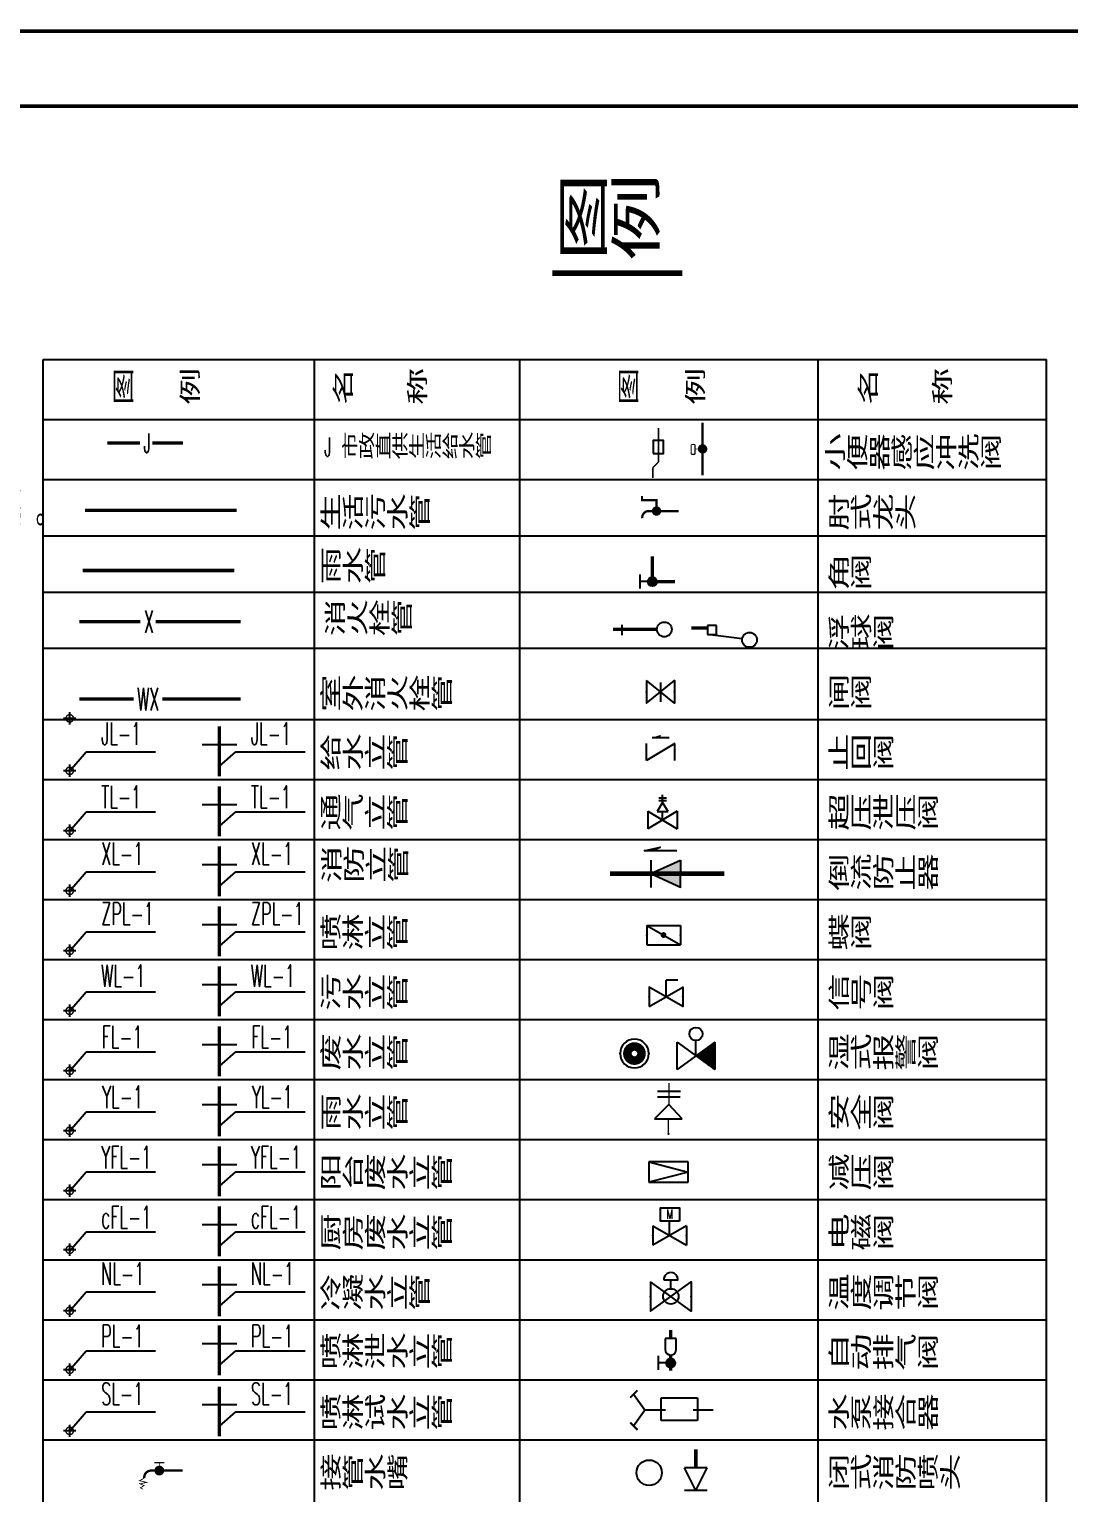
# Model space of a CAD drawing. Extents: x -452079 to 117456, y 3902 to 836955.
# Drawn here: x -281696 to -267839, y 713315 to 732827 of the extents above; entities that cross this region are included whole.
import ezdxf
from ezdxf.enums import TextEntityAlignment as Align

# ---------------------------------------------------------------- set-up
doc = ezdxf.new("R2010")
doc.units = 0
doc.header["$LTSCALE"] = 1000
doc.header["$MEASUREMENT"] = 0
for name, pattern in [('ACAD_ISO12W100', [22, 12, -3, 0.5, -3, 0.5, -3]), ('AUDIT_I_170123125351-0', [2.42, 2, -0.2, 0.02, -0.2]), ('DASH', [0.35, 0.25, -0.1])]:
    doc.linetypes.add(name, pattern=pattern)
for name, color, linetype in [('0-cxFrame', 155, 'Continuous'), ('gps-wang', 90, 'Continuous'), ('gps-给水', 3, 'Continuous'), ('GS', 4, 'Continuous'), ('SB_ZF给水', 3, 'Continuous'), ('WZ_ZF消防', 10, 'Continuous'), ('总说明', 2, 'Continuous'), ('给排水wang', 2, 'Continuous')]:
    doc.layers.add(name, color=color, linetype=linetype)
doc.layers.add('0-cxText', color=131, linetype='Continuous', lineweight=25)
doc.layers.add('Gps-ZF消防', color=1, linetype='TG_X', lineweight=60)
doc.styles.add('_TCH_DIM', font='SIMPLEX', dxfattribs={"width": 0.75, "bigfont": '@1HZTXT'})
doc.styles.add('_TWT_PIPEDN', font='SIMPLEX', dxfattribs={"width": 0.65, "height": 3.5, "bigfont": 'HZTXT'})
doc.styles.add('cx_tuming', font='')
doc.styles.add('cx_tuqian1', font='')
doc.styles.add('HZ', font='SIMPLEX', dxfattribs={"bigfont": 'HZTXT'})
doc.styles.get("Standard").update_dxf_attribs({"font": 'gbenor.shx', "bigfont": 'gbcbig.shx'})
doc.styles.add('TG_LINETYPE', font='SIMPLEX', dxfattribs={"width": 0.8, "height": 3.5, "bigfont": 'HZTXT'})
doc.styles.add('黑体', font='', dxfattribs={"height": 12})
doc.styles.get('cx_tuming').set_extended_font_data('SimHei')
doc.styles.get('cx_tuqian1').set_extended_font_data('SimSun')
doc.styles.get('黑体').set_extended_font_data('SimHei')
doc.linetypes.add('TG_X', pattern='A,5,-0.3,["X",TG_LINETYPE,S=0.1,R=0,X=-0.23,Y=-0.15],0', length=5.3)

# ---------------------------------------------------------------- blocks, each defined once
blk = doc.blocks.new('ggs')
at = {"layer": 'gps-给水'}
for p, q in [((0, -82), (0, 82)), ((82, 0), (-82, 0))]:
    blk.add_line(p, q, dxfattribs=at)
at = {"layer": 'gps-给水', "const_width": 18.2}
blk.add_lwpolyline([(50, 0, -1), (-50, 0, -1), (50, 0, -1)], format="xyb", dxfattribs=at)
blk = doc.blocks.new('$Attachment$00000145')
at = {"const_width": 30}
blk.add_lwpolyline([(0, 0), (-400, 0, 0.443942), (-486, -95, -1.105826)], format="xyb", dxfattribs=at)
for points, const_width in [([(-231, 100), (-359, 100)], 15), ([(-296, 0), (-296, 100)], 10), ([(-486, -95), (-547, -128), (-456, -150), (-542, -167), (-487, -191), (-537, -218), (-504, -236)], 10)]:
    blk.add_lwpolyline(points, dxfattribs=dict(const_width=const_width))
at = {"const_width": 62.5}
blk.add_lwpolyline([(-265, 0, -1), (-327, 0, -1)], format="xyb", close=True, dxfattribs=at)
at = {"style": 'HZ', "width": 0.7, "flags": 1}
for tag in ['UNIT', 'SPEC', 'WHAT']:
    blk.add_attdef(tag, (0, 0), '', height=0.001, dxfattribs=at)
blk = doc.blocks.new('$Attachment$00000155')
at = {"const_width": 30}
blk.add_lwpolyline([(-296, -5), (-296, 145), (-490, 145), (-490, 199)], dxfattribs=at)
blk.add_lwpolyline([(0, 0), (-400, 0, 0.443942), (-486, -95, -1.105826)], format="xyb", dxfattribs=at)
at = {"const_width": 62.5}
blk.add_lwpolyline([(-265, 0, -1), (-327, 0, -1)], format="xyb", close=True, dxfattribs=at)
at = {"style": 'HZ', "width": 0.7, "flags": 1}
for tag in ['UNIT', 'SPEC', 'WHAT']:
    blk.add_attdef(tag, (0, 0), '', height=0.001, dxfattribs=at)
blk = doc.blocks.new('ZHF_S-4')
for p, q in [((-0.5, 0.3), (0.5, -0.3)), ((-0.5, -0.3), (-0.5, 0.3)), ((-0.5, -0.25), (-0.5, 0.25)), ((-0.3, 0.5), (0.3, 0.5)), ((0.5, -0.3), (0.5, 0.3))]:
    blk.add_line(p, q)
blk.add_solid([(0, 0.5), (0, 0.6), (0.3, 0.5)])
at = {"flags": 1}
for tag in ['SN', 'TY', 'UN']:
    blk.add_attdef(tag, (0, 0), '', height=0.01, dxfattribs=at)
blk = doc.blocks.new('A$C46AA6808')
at = {"layer": 'gps-wang'}
for points in [[(940, 369), (545, 188), (940, 188)], [(940, 7), (545, 188), (940, 188)]]:
    blk.add_hatch(color=256, dxfattribs=at).paths.add_polyline_path(points)
for p, q in [((457, 492), (676, 540)), ((891, 492), (457, 492)), ((545, 188), (940, 369)), ((545, 366), (545, 3)), ((940, 369), (940, 188)), ((545, 188), (940, 7)), ((940, 7), (940, 188)), ((940, 0), (940, 181))]:
    blk.add_line(p, q, dxfattribs=at)
at = {"layer": 'gps-wang', "const_width": 60}
blk.add_lwpolyline([(0, 188), (1527, 188)], dxfattribs=at)
blk = doc.blocks.new('JYF')
at = {"layer": 'GS', "linetype": 'Continuous'}
for p, q in [((-77, -154), (0, 145)), ((-77, 145), (-77, -154)), ((77, 145), (-77, 145)), ((0, 145), (77, -154)), ((77, -154), (77, 145)), ((-77, -154), (77, -154))]:
    blk.add_line(p, q, dxfattribs=at)
blk = doc.blocks.new('$VALVE$00000497')
for p, q in [((78, 138), (-78, 138)), ((0, 50), (0, 138))]:
    blk.add_line(p, q)
at = {"const_width": 49.6}
blk.add_lwpolyline([(25, 0, 1), (-25, 0, 1)], format="xyb", close=True, dxfattribs=at)
blk.add_circle((0, 0), 50)
blk = doc.blocks.new('pqf')
at = {"layer": '给排水wang'}
for p, q in [((75, 429), (-75, 429)), ((-75, 429), (-75, 283)), ((75, 283), (75, 429))]:
    blk.add_line(p, q, dxfattribs=at)
at = {"layer": '给排水wang', "linetype": 'Continuous', "const_width": 45}
for points in [[(0, 429), (0, 542)], [(0, 208), (0, 0)]]:
    blk.add_lwpolyline(points, dxfattribs=at)
at = {"layer": '给排水wang'}
blk.add_arc((0, 283), 75, 180, 0, dxfattribs=at)
at = {"layer": '给排水wang', "xscale": -1.2, "yscale": -1.2, "zscale": 1.2, "rotation": 270}
blk.add_blockref('$VALVE$00000497', (0, 104), dxfattribs=at)
blk = doc.blocks.new('TK22.A1 L(Dragon)')
at = {"layer": '0-cxFrame', "color": 7, "const_width": 0.5}
blk.add_lwpolyline([(0, 0), (-841, 0), (-841, 594), (0, 594)], close=True, dxfattribs=at)
at = {"layer": '0-cxFrame', "const_width": 0.5}
blk.add_lwpolyline([(-80, 10), (-821, 10), (-821, 584), (-80, 584)], close=True, dxfattribs=at)
at = {"style": '黑体', "flags": 4}
blk.add_attdef('图幅', text='', height=3.3, dxfattribs=at).set_placement((-40, 3), align=Align.RIGHT)
at = {"layer": '0-cxText', "flags": 4}
for tag, height, style, p in [('建设单位', 3.5, 'cx_tuming', (-45, 240)), ('项目名称', 3.5, 'cx_tuming', (-45, 210)), ('子项名称', 3.5, 'cx_tuming', (-45, 180)), ('工程编号', 3.3, 'cx_tuqian1', (-35, 165)), ('图名1', 3.5, 'cx_tuming', (-45, 87)), ('图名2', 3.5, 'cx_tuming', (-45, 79)), ('图名3', 3.5, 'cx_tuming', (-45, 71)), ('出图日期', 3.3, 'cx_tuqian1', (-39, 60)), ('专业', 3.3, 'cx_tuqian1', (-55, 52)), ('图号', 3.3, 'cx_tuqian1', (-55, 44)), ('版次', 3.3, 'cx_tuqian1', (-20, 44))]:
    blk.add_attdef(tag, text='', height=height, dxfattribs=dict(at, style=style)).set_placement(p, align=Align.MIDDLE)
blk = doc.blocks.new('$VALVE$00000296')
for points in [[(-125, 72.2), (-125, -72.2), (125, 72.2), (125, -72.2), (-125, 72.2)], [(0, 60.2), (0, -63.6)]]:
    blk.add_lwpolyline(points)
for p in [(-125, 0), (125, 0)]:
    blk.add_point(p)
blk = doc.blocks.new('$VALVE$00000316')
for p, q in [((-125, 72), (125, -72)), ((-125, 72), (-125, -72)), ((-125, 72), (125, 72)), ((125, 72), (125, -72)), ((-125, -72), (125, -72))]:
    blk.add_line(p, q)
at = {"const_width": 21.1}
blk.add_lwpolyline([(-11, 0, 1), (11, 0, 1)], format="xyb", close=True, dxfattribs=at)
for p in [(-125, 0), (125, 0)]:
    blk.add_point(p)
at = {"color": 7, "flags": 9}
for tag in ['XSIZE', 'YSIZE']:
    blk.add_attdef(tag, (0, 0), '', height=0.5, dxfattribs=at)
blk = doc.blocks.new('$VALVE$00000437')
for p in [(0, 0), (87, 124)]:
    blk.add_line(p, (0, 124))
blk.add_lwpolyline([(-125, -72), (125, 72), (125, -72), (-125, 72)], close=True)
for p in [(-125, 0), (125, 0)]:
    blk.add_point(p)
blk = doc.blocks.new('$VALVE$00000322')
for p, q in [((87, 272), (-81, 272)), ((-80, 317), (89, 317)), ((4, 216), (-102, 110)), ((-102, 110), (102, 110)), ((102, 110), (4, 216))]:
    blk.add_line(p, q)
at = {"const_width": 8.96}
for points in [[(4, 216), (4, 377)], [(0, 0), (0, 110)]]:
    blk.add_lwpolyline(points, dxfattribs=at)
blk.add_point((0, 0))
at = {"flags": 9}
for tag in ['YSIZE', 'XSIZE']:
    blk.add_attdef(tag, (0, 110), '', height=0.5, dxfattribs=at)
blk = doc.blocks.new('$VALVE$00000558')
for p, q in [((-125, 72), (125, -72)), ((125, 72), (-125, -72)), ((-125, 72), (-125, -72)), ((0, 0), (0, 104)), ((125, 72), (125, -72))]:
    blk.add_line(p, q)
blk.add_lwpolyline([(73, 106), (-66, 106), (-66, 206), (73, 206)], close=True)
for p in [(-125, 0), (125, 0)]:
    blk.add_point(p)
at = {"style": 'HZ', "width": 0.948502}
blk.add_text('M', height=69.3, dxfattribs=at).set_placement((-24, 125), (26, 125), align=Align.FIT)
blk = doc.blocks.new('$VALVE$00000722')
for p, q in [((-53, 124), (53, 124)), ((0, 57), (0, 124))]:
    blk.add_line(p, q)
blk.add_lwpolyline([(-150, 109), (-150, -109), (150, 109), (150, -109), (-150, 109)])
blk.add_circle((0, 0), 57.2)
blk.add_arc((0, 124), 52.6, 359.9997, 180.0003)
for p in [(-150, 0), (150, 0)]:
    blk.add_point(p)
blk = doc.blocks.new('$VALVE$00000520')
blk.add_lwpolyline([(-80, 0, 1), (80, 0, 1), (-80, 0, 0.758058)], format="xyb")
at = {"const_width": 78.4}
for points in [[(0, 23.9, 1), (0, -23.9, -1)], [(0, 23.9, -1), (0, -23.9, 1)]]:
    blk.add_lwpolyline(points, format="xyb", dxfattribs=at)
blk.add_circle((0, 0), 48)
for p in [(-80, 0), (80, 0)]:
    blk.add_point(p)
blk = doc.blocks.new('$ATTACHMENT$00000233')
at = {"const_width": 30}
for points in [[(0, 0), (0, -650)], [(-106, -756), (0, -650)], [(-106, -756), (-106, -956)]]:
    blk.add_lwpolyline(points, dxfattribs=at)
blk.add_lwpolyline([(-104, -489), (96, -489), (96, -239), (-104, -239)], close=True)
blk = doc.blocks.new('A$C2E416B29')
for points, const_width in [([(64, 700), (64, 0)], 30), ([(164, 410), (164, 280)], 15), ([(164, 410), (214, 410)], 15), ([(214, 410), (214, 280)], 15), ([(64, 350), (164, 350)], 10), ([(164, 280), (214, 280)], 15)]:
    blk.add_lwpolyline(points, dxfattribs=dict(const_width=const_width))
at = {"const_width": 62.5}
blk.add_lwpolyline([(62, 320, 1), (62, 383, 1)], format="xyb", close=True, dxfattribs=at)

msp = doc.modelspace()

# ---------------------------------------------------------------- hatches: boundary and pattern name
at = {"layer": '总说明', "linetype": 'ACAD_ISO12W100'}
for points in [[(-273388.73, 725463.41), (-273388.73, 725440.91), (-273411.23, 725440.91)], [(-273388.73, 725463.41), (-273411.23, 725463.41), (-273411.23, 725440.91)]]:
    msp.add_hatch(color=2, dxfattribs=at).paths.add_polyline_path(points)
at = {"layer": '总说明', "linetype": 'Continuous'}
msp.add_hatch(color=2, dxfattribs=at).paths.add_polyline_path([(-273386.73, 721873.41), (-273279.73, 721921.41), (-273498.73, 721873.41)])

# ---------------------------------------------------------------- linework, layer by layer
at = {"layer": 'Gps-ZF消防', "linetype": 'TG_X', "const_width": 45}
for points in [[(-281029, 724928.69), (-280216, 724928.69)], [(-280012, 724928.69), (-278879, 724928.69)]]:
    msp.add_lwpolyline(points, dxfattribs=at)
at = {"layer": '总说明', "color": 2, "linetype": 'Continuous'}
for p, q in [((-281508.36, 690822.4, -800.07), (-281508.36, 728422.4, -800.07)), ((-281508.36, 728422.4, -800.07), (-268134.33, 728422.4, -800.07)), ((-277894.94, 690822.4, -800.07), (-277894.94, 728422.4, -800.07)), ((-275155.92, 690822.4, -800.07), (-275155.92, 728422.4, -800.07)), ((-271180.64, 690822.4, -800.07), (-271180.64, 728422.4, -800.07)), ((-268134.33, 690822.4, -800.07), (-268134.33, 728422.4, -800.07)), ((-281508.36, 727622.4, -800.07), (-268134.33, 727622.4, -800.07)), ((-281508.36, 726822.4, -800.07), (-268134.33, 726822.4, -800.07)), ((-281508.36, 726072.85, -800.07), (-268134.33, 726072.85, -800.07)), ((-281508.36, 725323.3, -800.07), (-268134.33, 725323.3, -800.07)), ((-281508.36, 724573.75, -800.07), (-268134.33, 724573.75, -800.07)), ((-281508.36, 723622.4, -800.07), (-268134.33, 723622.4, -800.07)), ((-279392.89, 723290.4, -800.07), (-278927.89, 723290.4, -800.07)), ((-281508.36, 722822.4, -800.07), (-268134.33, 722822.4, -800.07)), ((-273254.87, 722516.45, -800.07), (-273326.25, 722397.57, -800.07)), ((-273302.46, 722578.27, -800.07), (-273202.53, 722578.27, -800.07)), ((-273302.46, 722544.98, -800.07), (-273202.53, 722544.98, -800.07)), ((-273254.87, 722516.45, -800.07), (-273254.87, 722621.06, -800.07)), ((-273178.74, 722397.57, -800.07), (-273254.87, 722516.45, -800.07)), ((-279392.89, 722490.4, -800.07), (-278927.89, 722490.4, -800.07)), ((-273450.35, 722401.19, -800.07), (-273450.35, 722165.01, -800.07)), ((-273450.35, 722401.19, -800.07), (-273056.73, 722165.01, -800.07)), ((-273056.73, 722401.19, -800.07), (-273450.35, 722165.01, -800.07)), ((-273326.25, 722397.57, -800.07), (-273178.74, 722397.57, -800.07)), ((-273253.54, 722283.1, -800.07), (-273253.54, 722401.19, -800.07)), ((-273056.73, 722401.19, -800.07), (-273056.73, 722165.01, -800.07)), ((-281508.36, 722022.4, -800.07), (-268134.33, 722022.4, -800.07)), ((-273279.73, 721921.41, -800.07), (-273386.73, 721873.41, -800.07)), ((-279392.89, 721690.4, -800.07), (-278927.89, 721690.4, -800.07)), ((-281508.36, 721222.4, -800.07), (-268134.33, 721222.4, -800.07)), ((-279392.89, 720890.4, -800.07), (-278927.89, 720890.4, -800.07)), ((-281508.36, 720422.4, -800.07), (-268134.33, 720422.4, -800.07)), ((-279392.89, 720090.4, -800.07), (-278927.89, 720090.4, -800.07)), ((-281508.36, 719622.4, -800.07), (-268134.33, 719622.4, -800.07)), ((-279392.89, 719290.4, -800.07), (-278927.89, 719290.4, -800.07)), ((-281508.36, 718822.4, -800.07), (-268134.33, 718822.4, -800.07)), ((-279392.89, 718490.4, -800.07), (-278927.89, 718490.4, -800.07)), ((-281508.36, 718022.4, -800.07), (-268134.33, 718022.4, -800.07)), ((-279392.89, 717690.4, -800.07), (-278927.89, 717690.4, -800.07)), ((-281508.36, 717222.4, -800.07), (-268134.33, 717222.4, -800.07)), ((-279392.89, 716890.4, -800.07), (-278927.89, 716890.4, -800.07)), ((-281508.36, 716422.4, -800.07), (-268134.33, 716422.4, -800.07)), ((-279392.89, 716090.4, -800.07), (-278927.89, 716090.4, -800.07)), ((-281508.36, 715622.4, -800.07), (-268134.33, 715622.4, -800.07)), ((-279392.89, 715305.21, -800.07), (-278927.89, 715305.21, -800.07)), ((-281508.36, 714822.4, -800.07), (-268134.33, 714822.4, -800.07)), ((-273273.59, 714581.75, -800.07), (-272786.55, 714581.75, -800.07)), ((-273273.59, 714276.61, -800.07), (-273273.59, 714581.75, -800.07)), ((-272786.55, 714581.75, -800.07), (-272786.55, 714276.61, -800.07)), ((-279392.89, 714490.4, -800.07), (-278927.89, 714490.4, -800.07)), ((-272786.55, 714276.61, -800.07), (-273273.59, 714276.61, -800.07)), ((-281508.36, 714022.4, -800.07), (-268134.33, 714022.4, -800.07))]:
    msp.add_line(p, q, dxfattribs=at)
at = {"layer": '总说明', "color": 2}
for p, q in [((-273794.67, 724886.1, -800.07), (-273794.67, 724750.14, -800.07)), ((-272536.31, 724876.56, -800.07), (-272654.2, 724876.56, -800.07)), ((-272654.2, 724876.56, -800.07), (-272654.2, 724755.73, -800.07)), ((-272536.31, 724755.73, -800.07), (-272536.31, 724876.56, -800.07)), ((-272192.22, 724698.04, -800.07), (-272654.2, 724755.73, -800.07)), ((-272654.2, 724755.73, -800.07), (-272536.31, 724755.73, -800.07)), ((-281156.39, 722940.4, -800.07), (-280938.39, 723192.18, -800.07)), ((-280938.39, 723192.18, -800.07), (-280013.03, 723192.18, -800.07)), ((-279160.39, 723002.4, -800.07), (-278942.39, 723192.18, -800.07)), ((-278942.39, 723192.18, -800.07), (-278017.03, 723192.18, -800.07)), ((-281156.39, 722140.4, -800.07), (-280938.39, 722392.18, -800.07)), ((-280938.39, 722392.18, -800.07), (-280013.03, 722392.18, -800.07)), ((-279160.39, 722202.4, -800.07), (-278942.39, 722392.18, -800.07)), ((-278942.39, 722392.18, -800.07), (-278017.03, 722392.18, -800.07)), ((-281156.39, 721340.4, -800.07), (-280938.39, 721592.18, -800.07)), ((-280938.39, 721592.18, -800.07), (-280013.03, 721592.18, -800.07)), ((-279160.39, 721402.4, -800.07), (-278942.39, 721592.18, -800.07)), ((-278942.39, 721592.18, -800.07), (-278017.03, 721592.18, -800.07)), ((-281156.39, 720540.4, -800.07), (-280938.39, 720792.18, -800.07)), ((-280938.39, 720792.18, -800.07), (-280013.03, 720792.18, -800.07)), ((-279160.39, 720602.4, -800.07), (-278942.39, 720792.18, -800.07)), ((-278942.39, 720792.18, -800.07), (-278017.03, 720792.18, -800.07)), ((-281156.39, 719740.4, -800.07), (-280938.39, 719992.18, -800.07)), ((-280938.39, 719992.18, -800.07), (-280013.03, 719992.18, -800.07)), ((-279160.39, 719802.4, -800.07), (-278942.39, 719992.18, -800.07)), ((-278942.39, 719992.18, -800.07), (-278017.03, 719992.18, -800.07)), ((-272558.47, 719320.25, -800.07), (-273056.98, 718955.84, -800.07)), ((-273056.98, 719320.25, -800.07), (-272558.47, 718955.84, -800.07)), ((-273056.98, 718955.84, -800.07), (-273056.98, 719320.25, -800.07)), ((-272807.73, 719138.04, -800.07), (-272807.73, 719343.85, -800.07)), ((-272785.6, 719121.87, -800.07), (-272665.34, 719242.13, -800.07)), ((-272775.39, 719114.41, -800.07), (-272599.65, 719290.15, -800.07)), ((-272765.18, 719106.94, -800.07), (-272558.47, 719313.65, -800.07)), ((-272754.97, 719099.48, -800.07), (-272558.47, 719295.98, -800.07)), ((-272744.76, 719092.02, -800.07), (-272558.47, 719278.31, -800.07)), ((-272734.55, 719084.55, -800.07), (-272558.47, 719260.63, -800.07)), ((-272724.34, 719077.09, -800.07), (-272558.47, 719242.96, -800.07)), ((-272558.47, 719041.22, -800.07), (-272719.67, 719202.41, -800.07)), ((-272714.13, 719069.63, -800.07), (-272558.47, 719225.29, -800.07)), ((-272558.47, 719058.89, -800.07), (-272709.46, 719209.88, -800.07)), ((-272703.92, 719062.16, -800.07), (-272558.47, 719207.62, -800.07)), ((-272558.47, 719076.56, -800.07), (-272699.25, 719217.34, -800.07)), ((-272558.47, 719094.24, -800.07), (-272689.04, 719224.8, -800.07)), ((-272558.47, 719111.91, -800.07), (-272678.83, 719232.27, -800.07)), ((-272558.47, 719129.58, -800.07), (-272668.62, 719239.73, -800.07)), ((-272558.47, 719147.25, -800.07), (-272658.41, 719247.19, -800.07)), ((-272558.47, 719164.93, -800.07), (-272648.2, 719254.65, -800.07)), ((-272558.47, 719182.6, -800.07), (-272637.99, 719262.12, -800.07)), ((-272558.47, 719200.27, -800.07), (-272627.78, 719269.58, -800.07)), ((-272558.47, 719217.94, -800.07), (-272617.57, 719277.04, -800.07)), ((-272558.47, 719235.61, -800.07), (-272607.36, 719284.51, -800.07)), ((-272558.47, 719253.29, -800.07), (-272597.15, 719291.97, -800.07)), ((-272558.47, 719270.96, -800.07), (-272586.95, 719299.43, -800.07)), ((-272558.47, 719288.63, -800.07), (-272576.74, 719306.9, -800.07)), ((-272558.47, 719306.3, -800.07), (-272566.53, 719314.36, -800.07)), ((-272558.47, 719320.25, -800.07), (-272558.47, 718955.84, -800.07)), ((-281156.39, 718940.4, -800.07), (-280938.39, 719192.18, -800.07)), ((-280938.39, 719192.18, -800.07), (-280013.03, 719192.18, -800.07)), ((-279160.39, 719002.4, -800.07), (-278942.39, 719192.18, -800.07)), ((-278942.39, 719192.18, -800.07), (-278017.03, 719192.18, -800.07)), ((-272806.02, 719136.79, -800.07), (-272796.73, 719146.09, -800.07)), ((-272766.65, 719108.02, -800.07), (-272801.34, 719142.71, -800.07)), ((-272795.81, 719129.33, -800.07), (-272731.03, 719194.11, -800.07)), ((-272700.96, 719060, -800.07), (-272791.13, 719150.17, -800.07)), ((-272635.27, 719011.98, -800.07), (-272780.93, 719157.64, -800.07)), ((-272569.58, 718963.96, -800.07), (-272770.72, 719165.1, -800.07)), ((-272558.47, 718970.53, -800.07), (-272760.51, 719172.56, -800.07)), ((-272558.47, 718988.2, -800.07), (-272750.3, 719180.03, -800.07)), ((-272558.47, 719005.87, -800.07), (-272740.09, 719187.49, -800.07)), ((-272558.47, 719023.55, -800.07), (-272729.88, 719194.95, -800.07)), ((-272693.71, 719054.7, -800.07), (-272558.47, 719189.94, -800.07)), ((-272683.5, 719047.24, -800.07), (-272558.47, 719172.27, -800.07)), ((-272673.3, 719039.78, -800.07), (-272558.47, 719154.6, -800.07)), ((-272663.09, 719032.31, -800.07), (-272558.47, 719136.93, -800.07)), ((-272652.88, 719024.85, -800.07), (-272558.47, 719119.25, -800.07)), ((-272642.67, 719017.39, -800.07), (-272558.47, 719101.58, -800.07)), ((-272632.46, 719009.92, -800.07), (-272558.47, 719083.91, -800.07)), ((-272622.25, 719002.46, -800.07), (-272558.47, 719066.24, -800.07)), ((-272612.04, 718995, -800.07), (-272558.47, 719048.56, -800.07)), ((-272601.83, 718987.54, -800.07), (-272558.47, 719030.89, -800.07)), ((-272591.62, 718980.07, -800.07), (-272558.47, 719013.22, -800.07)), ((-272581.41, 718972.61, -800.07), (-272558.47, 718995.55, -800.07)), ((-272571.2, 718965.15, -800.07), (-272558.47, 718977.87, -800.07)), ((-272560.99, 718957.68, -800.07), (-272558.47, 718960.2, -800.07)), ((-281156.39, 718140.4, -800.07), (-280938.39, 718392.18, -800.07)), ((-280938.39, 718392.18, -800.07), (-280013.03, 718392.18, -800.07)), ((-279160.39, 718202.4, -800.07), (-278942.39, 718392.18, -800.07)), ((-278942.39, 718392.18, -800.07), (-278017.03, 718392.18, -800.07)), ((-281156.39, 717340.4, -800.07), (-280938.39, 717592.18, -800.07)), ((-280938.39, 717592.18, -800.07), (-280013.03, 717592.18, -800.07)), ((-279160.39, 717402.4, -800.07), (-278942.39, 717592.18, -800.07)), ((-278942.39, 717592.18, -800.07), (-278017.03, 717592.18, -800.07)), ((-281156.39, 716540.4, -800.07), (-280938.39, 716792.18, -800.07)), ((-280938.39, 716792.18, -800.07), (-280013.03, 716792.18, -800.07)), ((-279160.39, 716602.4, -800.07), (-278942.39, 716792.18, -800.07)), ((-278942.39, 716792.18, -800.07), (-278017.03, 716792.18, -800.07)), ((-281156.39, 715740.4, -800.07), (-280938.39, 715992.18, -800.07)), ((-280938.39, 715992.18, -800.07), (-280013.03, 715992.18, -800.07)), ((-279160.39, 715802.4, -800.07), (-278942.39, 715992.18, -800.07)), ((-278942.39, 715992.18, -800.07), (-278017.03, 715992.18, -800.07)), ((-281156.39, 714955.21, -800.07), (-280938.39, 715206.99, -800.07)), ((-280938.39, 715206.99, -800.07), (-280013.03, 715206.99, -800.07)), ((-279160.39, 715017.21, -800.07), (-278942.39, 715206.99, -800.07)), ((-278942.39, 715206.99, -800.07), (-278017.03, 715206.99, -800.07)), ((-281156.39, 714140.4, -800.07), (-280938.39, 714392.18, -800.07)), ((-280938.39, 714392.18, -800.07), (-280013.03, 714392.18, -800.07)), ((-279160.39, 714202.4, -800.07), (-278942.39, 714392.18, -800.07)), ((-278942.39, 714392.18, -800.07), (-278017.03, 714392.18, -800.07)), ((-272809.73, 713345.54, -800.07), (-272959.6, 713645.41, -800.07)), ((-272659.86, 713645.41, -800.07), (-272959.6, 713645.41, -800.07)), ((-272809.73, 713345.54, -800.07), (-272659.86, 713645.41, -800.07)), ((-272659.86, 713345.54, -800.07), (-272959.6, 713345.54, -800.07))]:
    msp.add_line(p, q, dxfattribs=at)
at = {"layer": '总说明', "color": 2, "elevation": -800.07}
for points, const_width in [([(-274724.35, 729574.69), (-272990.75, 729574.69)], 75), ([(-272870.16, 724844.87), (-272654.2, 724844.87)], 44), ([(-273329.1, 724824.41), (-273914.36, 724824.41)], 44)]:
    msp.add_lwpolyline(points, dxfattribs=dict(at, const_width=const_width))
at = {"layer": '总说明', "const_width": 45}
for points in [[(-280655.39, 727308.74), (-280221.03, 727308.74)], [(-280056.74, 727308.74), (-279648.37, 727308.74)]]:
    msp.add_lwpolyline(points, dxfattribs=at)
at = {"layer": '总说明', "linetype": 'DASH', "const_width": 45}
msp.add_lwpolyline([(-280954.47, 726411.35), (-278930.45, 726411.35)], dxfattribs=at)
at = {"layer": '总说明', "color": 2, "linetype": 'ACAD_ISO12W100', "ltscale": 0.5, "const_width": 45}
for points in [[(-273388.73, 725463.41), (-273388.73, 725799.22)], [(-273088.73, 725463.41), (-273388.73, 725463.41)]]:
    msp.add_lwpolyline(points, dxfattribs=at)
at = {"layer": '总说明', "color": 2, "linetype": 'AUDIT_I_170123125351-0', "ltscale": 0.3, "const_width": 45}
msp.add_lwpolyline([(-280985.04, 725610.77), (-278961.02, 725610.77)], dxfattribs=at)
at = {"layer": '总说明', "linetype": 'TG_X', "const_width": 45}
for points in [[(-281029, 723896.39), (-280305.14, 723896.39)], [(-279922.86, 723896.39), (-278879, 723896.39)]]:
    msp.add_lwpolyline(points, dxfattribs=at)
at = {"layer": '总说明', "linetype": 'Continuous', "const_width": 45}
for points in [[(-279160.39, 723531.4), (-279160.39, 722867.18)], [(-279160.39, 722731.4), (-279160.39, 722067.18)], [(-279160.39, 721931.4), (-279160.39, 721267.18)], [(-279160.39, 721131.4), (-279160.39, 720467.18)], [(-279160.39, 720331.4), (-279160.39, 719667.18)], [(-279160.39, 719531.4), (-279160.39, 718867.18)], [(-279160.39, 718731.4), (-279160.39, 718067.18)], [(-279160.39, 717931.4), (-279160.39, 717267.18)], [(-279160.39, 717131.4), (-279160.39, 716467.18)], [(-279160.39, 716331.4), (-279160.39, 715667.18)], [(-279160.39, 715546.21), (-279160.39, 714881.99)], [(-279160.39, 714731.4), (-279160.39, 714067.18)]]:
    msp.add_lwpolyline(points, dxfattribs=at)
at = {"layer": '总说明', "color": 2, "linetype": 'Continuous', "const_width": 26.25, "elevation": -800.07}
for points in [[(-273586.99, 714679.23), (-273684.4, 714581.75)], [(-273455.7, 714416.31), (-273489.42, 714416.31), (-273639.28, 714626.25)], [(-273210.06, 714416.63), (-273489.42, 714416.63), (-273639.28, 714206.69)], [(-272575.28, 714416.63), (-272845.84, 714416.63)], [(-273586.99, 714153.71), (-273684.4, 714251.19)]]:
    msp.add_lwpolyline(points, dxfattribs=at)
at = {"layer": '总说明', "color": 2, "linetype": 'Continuous', "const_width": 45}
msp.add_lwpolyline([(-272809.73, 713895.41), (-272809.73, 713645.41)], dxfattribs=at)
at = {"layer": '总说明', "color": 2}
msp.add_circle((-272094.11, 724685.79, -800.07), 98.87, dxfattribs=at)
at = {"layer": '总说明', "color": 2, "linetype": 'Continuous'}
msp.add_circle((-273431.73, 713581.41, -800.07), 170, dxfattribs=at)
at = {"layer": '总说明', "color": 2}
for centre, major_axis, start_param, end_param in [((-273230.23, 724824.41, -800.07), (98.87, 0.01), -0.00010692, 6.28307839), ((-272807.73, 719431.43, -800.07), (-87.59, 0), 3.141608, 9.4247933)]:
    msp.add_ellipse(centre, major_axis=major_axis, ratio=1, start_param=start_param, end_param=end_param, dxfattribs=at)

# ---------------------------------------------------------------- block references
at = {"layer": '0-cxFrame', "xscale": 100, "yscale": 100, "zscale": 100}
msp.add_blockref('TK22.A1 L(Dragon)', (-243981.06, 673401.71), dxfattribs=at)
at = {"layer": 'SB_ZF给水', "xscale": 0.7, "yscale": 0.7, "zscale": 0.7}
msp.add_blockref('$ATTACHMENT$00000233', (-273307.84, 727512.01), dxfattribs=at)
at = {"layer": '总说明', "xscale": -1}
msp.add_blockref('A$C2E416B29', (-272657.54, 726879.9), dxfattribs=at)
at = {"layer": '总说明'}
for name, p in [('$Attachment$00000155', (-273037.73, 726403.41, -800.07)), ('ggs', (-281156.39, 723639.5, -800.07)), ('ggs', (-281156.39, 722940.4, -800.07)), ('ggs', (-281156.39, 722140.4, -800.07)), ('ggs', (-281156.39, 721340.4, -800.07)), ('ggs', (-281156.39, 720540.4, -800.07)), ('ggs', (-281156.39, 719740.4, -800.07)), ('ggs', (-281156.39, 718940.4, -800.07)), ('ggs', (-281156.39, 718140.4, -800.07)), ('ggs', (-281156.39, 717340.4, -800.07)), ('ggs', (-281156.39, 716555.21, -800.07)), ('ggs', (-281156.39, 715740.4, -800.07)), ('pqf', (-273144.73, 714942.41, -800.07)), ('ggs', (-281156.39, 714955.21, -800.07)), ('ggs', (-281156.39, 714140.4, -800.07))]:
    msp.add_blockref(name, p, dxfattribs=at)
at = {"layer": '总说明', "color": 2}
for name, p, xscale, yscale, zscale, rotation in [('$VALVE$00000497', (-273388.73, 725463.41), 1.2, 1.2, 1.2, 90.00000000001567), ('$VALVE$00000520', (-273627.9, 719170.42), -2.4, -2.4, 2.4, 180)]:
    msp.add_blockref(name, p, dxfattribs=dict(at, xscale=xscale, yscale=yscale, zscale=zscale, rotation=rotation))
at = {"layer": '总说明'}
for name, p, xscale, yscale, zscale in [('$VALVE$00000296', (-273280.4, 723992.73), 1.5, 2.1, 1.5), ('$VALVE$00000316', (-273239.56, 720750.27), 1.8, 1.8, 1.8), ('$VALVE$00000437', (-273206.73, 719927.41), 1.8, 1.8, 1.8), ('$VALVE$00000322', (-273175.53, 718100.4), 1.8, 1.8, 1.8), ('$VALVE$00000558', (-273159.73, 716743.41), 1.8, 1.8, 1.8), ('$VALVE$00000722', (-273142.73, 715932.41), 1.8, 1.8, 1.8), ('$Attachment$00000145', (-279651.78, 713610.1, -800.07), 1.049999999988358, 1.049999999988358, 1.049999999988358)]:
    msp.add_blockref(name, p, dxfattribs=dict(at, xscale=xscale, yscale=yscale, zscale=zscale))
at = {"layer": '总说明', "color": 2, "xscale": -378, "yscale": 378, "zscale": 378}
msp.add_blockref('ZHF_S-4', (-273280.31, 723192.78, -800.07), dxfattribs=at)
at = {"layer": '总说明', "color": 2, "linetype": 'Continuous'}
msp.add_blockref('A$C46AA6808', (-273955.73, 721381.4, -800.07), dxfattribs=at)
at = {"layer": '总说明', "linetype": 'Continuous', "xscale": 1.75, "yscale": 1.75, "zscale": 1.75, "rotation": 270}
msp.add_blockref('JYF', (-273166.73, 717590.79, -800.07), dxfattribs=at)

# ---------------------------------------------------------------- texts
at = {"layer": 'gps-wang', "color": 2, "linetype": 'Continuous', "style": '_TCH_DIM', "width": 0.75}
msp.add_text('消火栓管', height=416.693, dxfattribs=at).set_placement((-277769.48, 724751.97, -800.07))
at = {"layer": 'WZ_ZF消防', "style": '_TWT_PIPEDN', "width": 0.52}
msp.add_text('X', height=300, dxfattribs=at).set_placement((-280166, 724778.69))
at = {"layer": '总说明', "color": 2, "style": '_TCH_DIM'}
for s, height, width, p in [('图例', 992.126, 0.75, (-274673.86, 729779.43, -800.07)), ('、所有管道的水压试验的试验压力表应位于系统或试验部分的最低部位。所有管道试压用水必须引入排水系统，不得任意排放。', 446.4567, 0.75, (-299294.78, 726208.3, -800.07)), ('JL-1', 297.5, 0.529412, (-280736.57, 723284.95, -800.07)), ('JL-1', 297.5, 0.529412, (-278740.57, 723284.95, -800.07)), ('TL-1', 297.5, 0.529412, (-280736.57, 722442.95, -800.07)), ('TL-1', 297.5, 0.529412, (-278740.57, 722442.95, -800.07)), ('XL-1', 297.5, 0.529412, (-280736.57, 721684.95, -800.07)), ('XL-1', 297.5, 0.529412, (-278740.57, 721684.95, -800.07)), ('ZPL-1', 297.5, 0.529412, (-280736.57, 720884.95, -800.07)), ('ZPL-1', 297.5, 0.529412, (-278740.57, 720884.95, -800.07)), ('WL-1', 297.5, 0.529412, (-280736.57, 720057.95, -800.07)), ('WL-1', 297.5, 0.529412, (-278740.57, 720057.95, -800.07)), ('FL-1', 297.5, 0.529412, (-280730.57, 719240.95, -800.07)), ('FL-1', 297.5, 0.529412, (-278734.57, 719240.95, -800.07)), ('YL-1', 297.5, 0.529412, (-280724.57, 718442.95, -800.07)), ('YL-1', 297.5, 0.529412, (-278728.57, 718442.95, -800.07)), ('YFL-1', 297.5, 0.529412, (-280736.57, 717639.95, -800.07)), ('YFL-1', 297.5, 0.529412, (-278740.57, 717639.95, -800.07)), ('cFL-1', 297.5, 0.529412, (-280736.57, 716839.95, -800.07)), ('cFL-1', 297.5, 0.529412, (-278740.57, 716839.95, -800.07)), ('NL-1', 297.5, 0.529412, (-280736.57, 716084.95, -800.07)), ('NL-1', 297.5, 0.529412, (-278740.57, 716084.95, -800.07)), ('PL-1', 297.5, 0.529412, (-280736.57, 715254.76, -800.07)), ('PL-1', 297.5, 0.529412, (-278740.57, 715254.76, -800.07)), ('SL-1', 297.5, 0.529412, (-280736.57, 714484.95, -800.07)), ('SL-1', 297.5, 0.529412, (-278740.57, 714484.95, -800.07))]:
    msp.add_text(s, height=height, dxfattribs=dict(at, width=width)).set_placement(p)
at = {"layer": '总说明', "color": 2, "linetype": 'Continuous', "style": '_TCH_DIM', "width": 0.75}
for s, height, p in [('图', 416.69, (-280595.43, 727837.01, -800.07)), ('例', 416.69, (-279704.43, 727837.01, -800.07)), ('名', 416.69, (-277663.08, 727837.01, -800.07)), ('称', 416.69, (-276676.08, 727837.01, -800.07)), ('图', 416.69, (-273859.6, 727837.01, -800.07)), ('例', 416.69, (-272968.6, 727837.01, -800.07)), ('名', 416.69, (-270664.21, 727837.01, -800.07)), ('称', 416.69, (-269677.21, 727837.01, -800.07)), ('市政直供生活给水管', 312.52, (-277533.81, 727104.82, -400.03)), ('小便器感应冲洗阀', 416.693, (-271104.92, 726960.64, -800.07)), ('生活污水管', 416.693, (-277828.48, 726160.64, -800.07)), ('肘式龙头', 416.693, (-271054.05, 726160.64, -800.07)), ('雨水管', 416.693, (-277828.48, 725447.64, -800.07)), ('角阀', 416.693, (-271054.05, 725360.64, -800.07)), ('浮球阀', 416.693, (-271054.05, 724560.64, -800.07)), ('室外消火栓管', 416.693, (-277828.48, 723746.74, -800.07)), ('闸阀', 416.693, (-271054.05, 723760.64, -800.07)), ('给水立管', 416.693, (-277828.48, 722960.64, -800.07)), ('止回阀', 416.693, (-271054.05, 722960.64, -800.07)), ('通气立管', 416.693, (-277828.48, 722160.64, -800.07)), ('超压泄压阀', 416.693, (-271054.05, 722160.64, -800.07)), ('消防立管', 416.693, (-277816.48, 721463.49, -800.07)), ('倒流防止器', 416.693, (-271054.05, 721360.64, -800.07)), ('喷淋立管', 416.693, (-277828.48, 720560.64, -800.07)), ('蝶阀', 416.693, (-271054.05, 720560.64, -800.07)), ('污水立管', 416.693, (-277828.48, 719760.64, -800.07)), ('信号阀', 416.693, (-271054.05, 719760.64, -800.07)), ('废水立管', 416.693, (-277828.48, 718960.64, -800.07)), ('湿式报警阀', 416.693, (-271054.05, 718960.64, -800.07)), ('雨水立管', 416.693, (-277828.48, 718160.64, -800.07)), ('安全阀', 416.693, (-271054.05, 718160.64, -800.07)), ('阳台废水立管', 416.693, (-277828.48, 717360.64, -800.07)), ('减压阀', 416.693, (-271054.05, 717360.64, -800.07)), ('厨房废水立管', 416.693, (-277828.48, 716560.64, -800.07)), ('电磁阀', 416.693, (-271054.05, 716560.64, -800.07)), ('冷凝水立管', 416.693, (-277828.48, 715760.64, -800.07)), ('温度调节阀', 416.693, (-271054.05, 715760.64, -800.07)), ('喷淋泄水立管', 416.693, (-277828.48, 714975.45, -800.07)), ('自动排气阀', 416.693, (-271054.05, 714960.64, -800.07)), ('喷淋试水立管', 416.693, (-277828.48, 714160.64, -800.07)), ('水泵接合器', 416.693, (-271054.05, 714160.64, -800.07)), ('接管水嘴', 416.693, (-277828.48, 713360.64, -800.07)), ('闭式消防喷头', 416.693, (-271054.05, 713360.64, -800.07))]:
    msp.add_text(s, height=height, dxfattribs=at).set_placement(p)
at = {"layer": '总说明', "linetype": 'Continuous', "style": '_TCH_DIM', "width": 0.529412}
for p in [(-280171.03, 727181.24), (-277760.47, 727129.71)]:
    msp.add_text('J', height=255, dxfattribs=at).set_placement(p)
at = {"layer": '总说明', "style": '_TWT_PIPEDN', "width": 0.52}
msp.add_text('WX', height=300, dxfattribs=at).set_placement((-280255.14, 723746.39))
at = {"layer": '总说明', "color": 2, "width": 1, "flags": 9}
for tag, p, s, height in [('XSIZE', (-273914.36, 724824.41, -800.07), '399', 0.98), ('YSIZE', (-273914.36, 724824.41, -800.07), '101', 0.98), ('XSIZE', (-272806.02, 719136.79, -800.07), '250', 1), ('YSIZE', (-272806.02, 719136.79, -800.07), '282', 1)]:
    msp.add_attdef(tag, p, s, height=height, dxfattribs=at)

doc.saveas('drawing.dxf')
